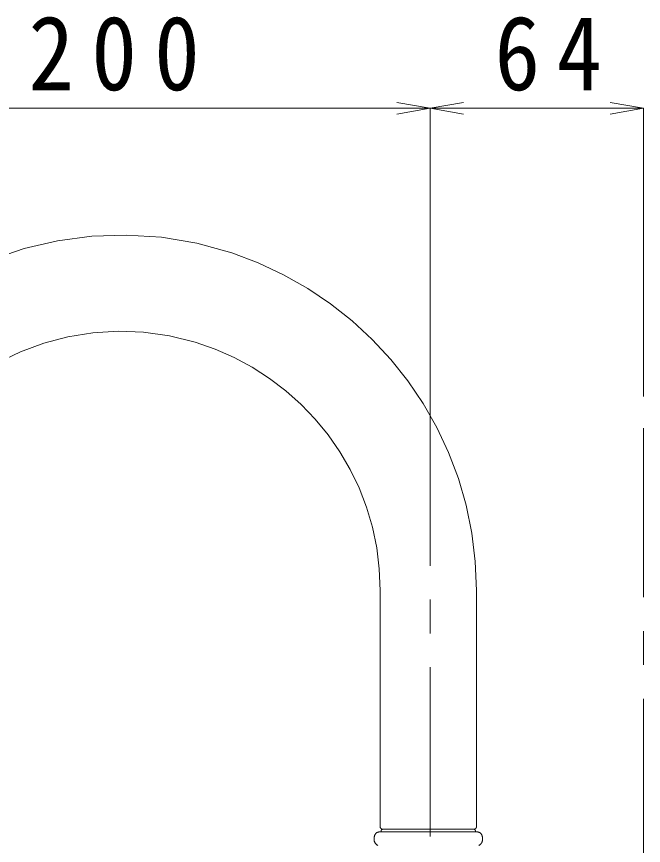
# Model space of a CAD drawing. Units: millimetres at full size, sheet at 1:10; details may follow other scales. Extents: x -1392 to 1350, y -947 to 991.
# Drawn here: x 240.2 to 425.5, y 188.9 to 433.9 of the extents above; entities that cross this region are included whole.
import ezdxf

# ---------------------------------------------------------------- set-up
doc = ezdxf.new("R2010")
doc.units = ezdxf.units.MM
doc.header["$LTSCALE"] = 10
doc.linetypes.add('CHAIN1', pattern=[8, 5, -1, 1, -1])
for name, color, linetype, lineweight in [('0-0_0', 7, 'Continuous', 5), ('0-1_DEFPOINTS', 7, 'CHAIN1', 5), ('0-2', 7, 'Continuous', 5)]:
    doc.layers.add(name, color=color, linetype=linetype, lineweight=lineweight)
doc.styles.add('ＭＳ ゴシック', font='')
doc.styles.get('ＭＳ ゴシック').set_extended_font_data('MS Gothic')

msp = doc.modelspace()

# ---------------------------------------------------------------- linework, layer by layer
at = {"layer": '0-0_0'}
for p, q in [((252.33, 367.62), (242.46, 365.32)), ((262.43, 368.96), (252.33, 367.62)), ((272.7, 369.31), (262.43, 368.96)), ((283.07, 368.63), (272.7, 369.31)), ((293.48, 366.89), (283.07, 368.63)), ((242.46, 365.32), (232.89, 362.1)), ((303.85, 364.06), (293.48, 366.89)), ((311.64, 361.1), (303.85, 364.06)), ((319.11, 357.59), (311.64, 361.1)), ((326.24, 353.54), (319.11, 357.59)), ((333, 348.98), (326.24, 353.54)), ((339.37, 343.94), (333, 348.98)), ((345.33, 338.45), (339.37, 343.94)), ((270.18, 340.85), (262.7, 340.39)), ((277.75, 340.56), (270.18, 340.85)), ((285.37, 339.5), (277.75, 340.56)), ((255.37, 339.22), (248.22, 337.35)), ((262.7, 340.39), (255.37, 339.22)), ((292.99, 337.64), (285.37, 339.5)), ((350.83, 332.52), (345.33, 338.45)), ((248.22, 337.35), (241.31, 334.81)), ((298.86, 335.59), (292.99, 337.64)), ((304.49, 333.11), (298.86, 335.59)), ((241.31, 334.81), (234.69, 331.63)), ((309.88, 330.21), (304.49, 333.11)), ((355.87, 326.19), (350.83, 332.52)), ((314.99, 326.92), (309.88, 330.21)), ((319.8, 323.26), (314.99, 326.92)), ((360.41, 319.49), (355.87, 326.19)), ((324.31, 319.24), (319.8, 323.26)), ((328.48, 314.89), (324.31, 319.24)), ((364.43, 312.43), (360.41, 319.49)), ((332.3, 310.23), (328.48, 314.89)), ((367.9, 305.05), (364.43, 312.43)), ((335.74, 305.28), (332.3, 310.23)), ((338.78, 300.06), (335.74, 305.28)), ((370.79, 297.38), (367.9, 305.05)), ((341.42, 294.6), (338.78, 300.06)), ((373.09, 289.43), (370.79, 297.38)), ((343.62, 288.9), (341.42, 294.6)), ((374.77, 281.25), (373.09, 289.43)), ((345.37, 283), (343.62, 288.9)), ((346.64, 276.91), (345.37, 283)), ((375.79, 272.84), (374.77, 281.25)), ((347.41, 270.65), (346.64, 276.91)), ((376.14, 264.25), (375.79, 272.84)), ((347.68, 264.25), (347.41, 270.65)), ((347.68, 264.26), (347.68, 194.45)), ((376.13, 194.4), (376.13, 264.26)), ((347.68, 194.45), (347.68, 194.38)), ((347.68, 194.38), (347.69, 194.3)), ((347.69, 194.3), (347.71, 194.23)), ((347.71, 194.23), (347.73, 194.16)), ((347.73, 194.16), (347.76, 194.1)), ((347.76, 194.1), (347.8, 194.04)), ((347.8, 194.04), (347.84, 193.98)), ((347.84, 193.98), (347.89, 193.93)), ((347.89, 193.93), (347.94, 193.88)), ((347.94, 193.88), (347.99, 193.83)), ((347.99, 193.83), (348.05, 193.8)), ((348.05, 193.51), (348.03, 193.49)), ((348.05, 193.8), (348.12, 193.76)), ((348.07, 193.53), (348.05, 193.51)), ((348.1, 193.55), (348.07, 193.53)), ((348.14, 193.59), (348.1, 193.55)), ((348.12, 193.76), (348.18, 193.74)), ((348.16, 193.6), (348.14, 193.59)), ((348.17, 193.61), (348.16, 193.6)), ((348.19, 193.62), (348.17, 193.61)), ((348.18, 193.74), (348.25, 193.71)), ((348.21, 193.63), (348.19, 193.62)), ((348.23, 193.64), (348.21, 193.63)), ((348.24, 193.65), (348.23, 193.64)), ((348.3, 193.67), (348.24, 193.65)), ((348.25, 193.71), (348.33, 193.7)), ((348.32, 193.68), (348.3, 193.67)), ((348.34, 193.68), (348.32, 193.68)), ((348.33, 193.7), (348.4, 193.69)), ((348.36, 193.68), (348.34, 193.68)), ((348.38, 193.69), (348.36, 193.68)), ((348.4, 193.69), (348.38, 193.69)), ((348.42, 193.69), (348.4, 193.69)), ((348.4, 193.69), (348.42, 193.69)), ((348.42, 193.69), (375.38, 193.69)), ((348.42, 193.69), (348.42, 193.69)), ((375.27, 193.69), (375.25, 193.69)), ((375.32, 193.69), (375.27, 193.69)), ((375.37, 193.69), (375.32, 193.69)), ((375.4, 193.69), (375.37, 193.69)), ((375.38, 193.69), (375.45, 193.69)), ((375.42, 193.68), (375.4, 193.69)), ((375.44, 193.68), (375.42, 193.68)), ((375.47, 193.67), (375.44, 193.68)), ((375.45, 193.69), (375.52, 193.71)), ((375.49, 193.66), (375.47, 193.67)), ((375.51, 193.65), (375.49, 193.66)), ((375.54, 193.64), (375.51, 193.65)), ((375.52, 193.71), (375.59, 193.72)), ((375.58, 193.62), (375.54, 193.64)), ((375.6, 193.61), (375.58, 193.62)), ((375.59, 193.72), (375.66, 193.75)), ((375.62, 193.59), (375.6, 193.61)), ((375.65, 193.57), (375.62, 193.59)), ((375.68, 193.54), (375.65, 193.57)), ((375.66, 193.75), (375.72, 193.78)), ((375.68, 193.54), (375.68, 193.54)), ((375.68, 193.53), (375.68, 193.54)), ((375.71, 193.51), (375.68, 193.54)), ((375.69, 193.53), (375.68, 193.53)), ((375.69, 193.53), (375.69, 193.53)), ((375.69, 193.53), (375.69, 193.53)), ((375.69, 193.52), (375.69, 193.53)), ((375.7, 193.52), (375.69, 193.52)), ((375.7, 193.52), (375.7, 193.52)), ((375.7, 193.52), (375.7, 193.52)), ((375.7, 193.51), (375.7, 193.52)), ((375.7, 193.51), (375.7, 193.51)), ((375.73, 193.48), (375.71, 193.51)), ((375.72, 193.78), (375.78, 193.81)), ((375.78, 193.81), (375.84, 193.85)), ((375.84, 193.85), (375.89, 193.9)), ((375.89, 193.9), (375.94, 193.95)), ((375.94, 193.95), (375.99, 194)), ((375.99, 194), (376.02, 194.06)), ((376.02, 194.06), (376.06, 194.12)), ((376.06, 194.12), (376.09, 194.18)), ((376.09, 194.18), (376.11, 194.25)), ((376.11, 194.25), (376.12, 194.32)), ((376.12, 194.32), (376.13, 194.4)), ((345.88, 191.14), (345.89, 191.17)), ((345.88, 191.12), (345.88, 191.14)), ((345.88, 191.07), (345.88, 191.12)), ((345.88, 191.04), (345.88, 191.07)), ((345.9, 191.32), (345.89, 191.26)), ((345.89, 191.26), (345.89, 191.19)), ((345.89, 191.17), (345.89, 191.19)), ((345.91, 191.38), (345.9, 191.32)), ((345.92, 191.44), (345.91, 191.38)), ((345.95, 191.56), (345.92, 191.44)), ((345.96, 191.62), (345.95, 191.56)), ((345.97, 191.68), (345.96, 191.62)), ((345.99, 191.73), (345.97, 191.68)), ((346, 191.79), (345.99, 191.73)), ((346.02, 191.84), (346, 191.79)), ((346.04, 191.9), (346.02, 191.84)), ((346.06, 191.95), (346.04, 191.9)), ((346.08, 192), (346.06, 191.95)), ((346.11, 192.05), (346.08, 192)), ((346.13, 192.1), (346.11, 192.05)), ((346.15, 192.13), (346.13, 192.1)), ((346.17, 192.17), (346.15, 192.13)), ((346.18, 192.2), (346.17, 192.17)), ((346.21, 192.23), (346.18, 192.2)), ((346.23, 192.27), (346.21, 192.23)), ((346.25, 192.3), (346.23, 192.27)), ((346.27, 192.33), (346.25, 192.3)), ((346.3, 192.36), (346.27, 192.33)), ((346.32, 192.39), (346.3, 192.36)), ((346.35, 192.43), (346.32, 192.39)), ((346.38, 192.45), (346.35, 192.43)), ((346.41, 192.48), (346.38, 192.45)), ((346.43, 192.51), (346.41, 192.48)), ((346.46, 192.54), (346.43, 192.51)), ((346.49, 192.57), (346.46, 192.54)), ((346.53, 192.59), (346.49, 192.57)), ((346.53, 192.6), (346.53, 192.59)), ((346.53, 192.6), (346.53, 192.6)), ((346.54, 192.6), (346.53, 192.6)), ((346.55, 192.61), (346.54, 192.6)), ((346.54, 192.6), (346.54, 192.6)), ((346.55, 192.61), (346.55, 192.61)), ((346.56, 192.61), (346.55, 192.61)), ((346.57, 192.63), (346.56, 192.61)), ((346.58, 192.63), (346.57, 192.63)), ((346.59, 192.64), (346.58, 192.63)), ((346.58, 192.63), (346.58, 192.63)), ((346.63, 192.67), (346.59, 192.64)), ((346.59, 192.64), (346.59, 192.64)), ((346.67, 192.7), (346.63, 192.67)), ((346.72, 192.72), (346.67, 192.7)), ((346.76, 192.75), (346.72, 192.72)), ((346.81, 192.77), (346.76, 192.75)), ((346.86, 192.79), (346.81, 192.77)), ((346.91, 192.81), (346.86, 192.79)), ((346.97, 192.83), (346.91, 192.81)), ((347.02, 192.85), (346.97, 192.83)), ((347.08, 192.86), (347.02, 192.85)), ((347.14, 192.88), (347.08, 192.86)), ((347.2, 192.89), (347.14, 192.88)), ((347.26, 192.9), (347.2, 192.89)), ((347.33, 192.91), (347.26, 192.9)), ((347.39, 192.92), (347.33, 192.91)), ((347.46, 192.92), (347.39, 192.92)), ((347.46, 192.92), (347.49, 192.92)), ((347.49, 192.92), (347.5, 192.93)), ((347.5, 192.93), (347.51, 192.93)), ((347.51, 192.93), (347.54, 192.93)), ((347.54, 192.93), (347.55, 192.93)), ((347.55, 192.93), (347.56, 192.93)), ((347.56, 192.93), (347.6, 192.93)), ((347.6, 192.93), (376.12, 192.93)), ((347.6, 192.93), (347.6, 192.93)), ((347.95, 193.3), (347.94, 193.27)), ((347.94, 193.27), (347.94, 193.24)), ((347.94, 193.24), (347.94, 193.21)), ((347.94, 192.93), (347.94, 193.21)), ((347.96, 193.33), (347.95, 193.3)), ((347.97, 193.38), (347.96, 193.36)), ((347.96, 193.36), (347.96, 193.33)), ((348, 193.44), (347.97, 193.38)), ((348.02, 193.46), (348, 193.44)), ((348.03, 193.49), (348.02, 193.46)), ((375.76, 193.44), (375.73, 193.48)), ((375.76, 193.44), (375.76, 193.44)), ((375.76, 193.43), (375.76, 193.44)), ((375.78, 193.4), (375.76, 193.44)), ((375.79, 193.37), (375.78, 193.4)), ((375.81, 193.33), (375.79, 193.37)), ((375.82, 193.28), (375.81, 193.33)), ((375.83, 193.24), (375.82, 193.28)), ((375.84, 193.19), (375.83, 193.24)), ((375.83, 192.99), (375.84, 193.04)), ((375.83, 192.93), (375.83, 192.99)), ((375.84, 193.14), (375.84, 193.19)), ((375.84, 193.09), (375.84, 193.14)), ((375.84, 193.04), (375.84, 193.09)), ((376.21, 192.93), (376.13, 192.92)), ((376.3, 192.92), (376.21, 192.93)), ((376.38, 192.92), (376.3, 192.92)), ((376.47, 192.91), (376.38, 192.92)), ((376.55, 192.9), (376.47, 192.91)), ((376.63, 192.88), (376.55, 192.9)), ((376.71, 192.86), (376.63, 192.88)), ((376.79, 192.84), (376.71, 192.86)), ((376.87, 192.82), (376.79, 192.84)), ((376.94, 192.79), (376.87, 192.82)), ((377.02, 192.76), (376.94, 192.79)), ((377.09, 192.72), (377.02, 192.76)), ((377.15, 192.68), (377.09, 192.72)), ((377.22, 192.64), (377.15, 192.68)), ((377.28, 192.6), (377.22, 192.64)), ((377.34, 192.55), (377.28, 192.6)), ((377.34, 192.54), (377.34, 192.55)), ((377.34, 192.54), (377.34, 192.54)), ((377.35, 192.54), (377.34, 192.54)), ((377.35, 192.54), (377.35, 192.54)), ((377.35, 192.53), (377.35, 192.54)), ((377.35, 192.53), (377.35, 192.53)), ((377.35, 192.53), (377.35, 192.53)), ((377.36, 192.53), (377.35, 192.53)), ((377.36, 192.53), (377.36, 192.53)), ((377.36, 192.52), (377.36, 192.53)), ((377.36, 192.52), (377.36, 192.52)), ((377.37, 192.52), (377.36, 192.52)), ((377.37, 192.52), (377.4, 192.49)), ((377.37, 192.52), (377.37, 192.52)), ((377.37, 192.52), (377.37, 192.52)), ((377.38, 192.51), (377.37, 192.52)), ((377.38, 192.51), (377.38, 192.51)), ((377.4, 192.49), (377.43, 192.45)), ((377.43, 192.45), (377.46, 192.42)), ((377.46, 192.42), (377.49, 192.38)), ((377.49, 192.38), (377.52, 192.35)), ((377.52, 192.35), (377.54, 192.31)), ((377.54, 192.31), (377.57, 192.28)), ((377.57, 192.28), (377.59, 192.24)), ((377.59, 192.24), (377.62, 192.2)), ((377.62, 192.2), (377.64, 192.16)), ((377.64, 192.16), (377.66, 192.13)), ((377.66, 192.13), (377.68, 192.09)), ((377.68, 192.09), (377.72, 192.01)), ((377.72, 192.01), (377.74, 191.97)), ((377.74, 191.97), (377.76, 191.92)), ((377.77, 191.89), (377.76, 191.92)), ((377.78, 191.86), (377.77, 191.89)), ((377.79, 191.83), (377.78, 191.86)), ((377.8, 191.8), (377.79, 191.83)), ((377.82, 191.77), (377.8, 191.8)), ((377.83, 191.73), (377.82, 191.77)), ((377.84, 191.7), (377.83, 191.73)), ((377.84, 191.66), (377.84, 191.7)), ((377.85, 191.62), (377.84, 191.66)), ((377.86, 191.59), (377.85, 191.62)), ((377.87, 191.55), (377.86, 191.59)), ((377.88, 191.47), (377.87, 191.55)), ((377.89, 191.43), (377.88, 191.47)), ((377.9, 191.39), (377.89, 191.43)), ((377.91, 191.34), (377.9, 191.39)), ((377.91, 191.34), (377.91, 191.31)), ((377.91, 191.31), (377.92, 191.28)), ((377.92, 191.28), (377.92, 191.25)), ((377.92, 191.25), (377.92, 191.22)), ((377.92, 191.22), (377.93, 191.19)), ((377.93, 191.19), (377.93, 191.16)), ((377.93, 191.16), (377.93, 191.12)), ((377.93, 191.12), (377.93, 191.09)), ((377.93, 191.09), (377.93, 191.06)), ((377.93, 191.06), (377.94, 191.03)), ((345.87, 191.02), (345.88, 191.04)), ((345.87, 190.86), (345.87, 191.02)), ((345.87, 190.84), (345.87, 190.86)), ((345.87, 190.79), (345.87, 190.84)), ((345.87, 190.79), (345.87, 190.64)), ((345.87, 190.64), (345.89, 190.5)), ((345.89, 190.5), (345.91, 190.37)), ((345.91, 190.37), (345.93, 190.23)), ((345.93, 190.23), (345.97, 190.11)), ((345.97, 190.11), (346, 189.99)), ((346, 189.99), (346.05, 189.87)), ((346.05, 189.87), (346.1, 189.76)), ((346.1, 189.76), (346.16, 189.66)), ((346.16, 189.66), (346.23, 189.56)), ((346.23, 189.56), (346.29, 189.46)), ((346.29, 189.46), (346.37, 189.37)), ((346.37, 189.37), (346.45, 189.29)), ((346.45, 189.29), (346.54, 189.22)), ((346.54, 189.22), (346.63, 189.14)), ((346.63, 189.14), (346.72, 189.08)), ((346.79, 189.04), (346.73, 189.08)), ((346.85, 189), (346.79, 189.04)), ((346.91, 188.96), (346.85, 189)), ((346.96, 188.91), (346.91, 188.96)), ((376.86, 188.93), (376.93, 188.96)), ((376.93, 188.96), (376.99, 189)), ((376.99, 189), (377.04, 189.04)), ((377.04, 189.04), (377.1, 189.08)), ((377.1, 189.08), (377.2, 189.16)), ((377.2, 189.16), (377.25, 189.2)), ((377.25, 189.2), (377.3, 189.24)), ((377.3, 189.24), (377.35, 189.28)), ((377.35, 189.28), (377.39, 189.32)), ((377.39, 189.32), (377.43, 189.37)), ((377.43, 189.37), (377.47, 189.41)), ((377.47, 189.41), (377.51, 189.46)), ((377.51, 189.46), (377.54, 189.5)), ((377.54, 189.5), (377.57, 189.55)), ((377.57, 189.55), (377.6, 189.59)), ((377.6, 189.59), (377.65, 189.66)), ((377.65, 189.66), (377.69, 189.73)), ((377.69, 189.73), (377.73, 189.8)), ((377.73, 189.8), (377.76, 189.88)), ((377.76, 189.88), (377.79, 189.95)), ((377.79, 189.95), (377.82, 190.03)), ((377.82, 190.03), (377.85, 190.11)), ((377.85, 190.11), (377.87, 190.19)), ((377.87, 190.19), (377.89, 190.27)), ((377.89, 190.27), (377.91, 190.35)), ((377.91, 190.35), (377.92, 190.43)), ((377.92, 190.43), (377.93, 190.51)), ((377.93, 190.51), (377.94, 190.59)), ((377.94, 191.03), (377.94, 191)), ((377.94, 191), (377.94, 190.93)), ((377.94, 190.93), (377.94, 190.9)), ((377.94, 190.9), (377.94, 190.84)), ((377.94, 190.59), (377.95, 190.68)), ((377.95, 190.76), (377.95, 190.85)), ((377.95, 190.68), (377.95, 190.76))]:
    msp.add_line(p, q, dxfattribs=at)
at = {"layer": '0-1_DEFPOINTS'}
for p, q in [((425.49, 102.26), (425.49, 406.75)), ((362.46, 321.57), (362.46, -628.59))]:
    msp.add_line(p, q, dxfattribs=at)
at = {"layer": '0-2'}
for p, q in [((162.46, 406.75), (362.46, 406.75)), ((362.46, 406.75), (352.61, 408.48)), ((362.46, 406.75), (352.61, 405.01)), ((362.46, 406.75), (372.31, 408.48)), ((362.46, 406.75), (362.46, 321.57)), ((362.46, 406.75), (425.49, 406.75)), ((362.46, 406.75), (372.31, 405.01)), ((425.49, 406.75), (415.65, 408.48)), ((425.49, 406.75), (415.65, 405.01)), ((425.49, 406.75), (425.49, 321.57))]:
    msp.add_line(p, q, dxfattribs=at)

# ---------------------------------------------------------------- texts
at = {"layer": '0-2', "char_height": 21.99, "attachment_point": 7, "style": 'ＭＳ ゴシック'}
for s, insert in [('\\T1.38;\\W0.9;200', (243.71, 411.75)), ('\\T1.36;\\W0.9;64', (381.48, 411.75))]:
    msp.add_mtext(s, dxfattribs=dict(at, insert=insert))

doc.saveas('drawing.dxf')
